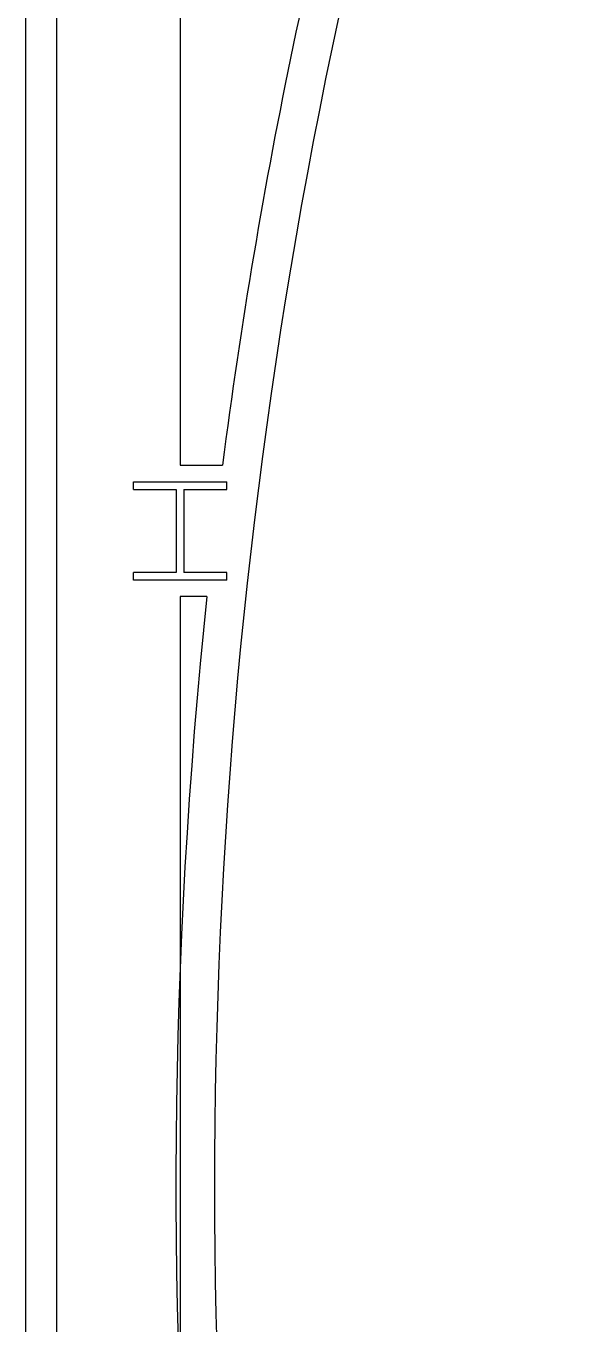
# Model space of a CAD drawing. Extents: x 324 to 2190, y 315 to 1855.
# Drawn here: x 431.8 to 504.6, y 1322.1 to 1490.3 of the extents above; entities that cross this region are included whole.
import ezdxf

# ---------------------------------------------------------------- set-up
doc = ezdxf.new("R2010")
doc.units = 0
doc.header["$LTSCALE"] = 48
doc.header["$MEASUREMENT"] = 0
doc.layers.add('first flr', color=8, linetype='CONTINUOUS')

msp = doc.modelspace()

# ---------------------------------------------------------------- linework, layer by layer
at = {"layer": 'first flr'}
for p, q in [((431.8, 1018.87), (431.8, 1642.87)), ((435.8, 990.87), (435.8, 1638.87)), ((451.79, 1548.74), (451.79, 1433.37)), ((445.73, 1431.25), (457.86, 1431.25)), ((445.73, 1430.25), (445.73, 1431.25)), ((445.73, 1430.25), (451.29, 1430.25)), ((451.29, 1430.25), (451.29, 1419.5)), ((452.29, 1430.25), (452.29, 1419.5)), ((452.29, 1430.25), (457.86, 1430.25)), ((457.86, 1430.25), (457.86, 1431.25)), ((451.29, 1419.5), (445.73, 1419.5)), ((445.73, 1418.5), (445.73, 1419.5)), ((457.86, 1418.5), (445.73, 1418.5)), ((457.86, 1419.5), (452.29, 1419.5)), ((457.86, 1418.5), (457.86, 1419.5)), ((451.79, 1416.37), (451.79, 1135.38))]:
    msp.add_line(p, q, dxfattribs=at)
at = {"layer": 'first flr', "linetype": 'Continuous'}
for points in [[(451.79, 1433.37), (457.27, 1433.37)], [(455.27, 1416.37), (451.79, 1416.37)]]:
    msp.add_lwpolyline(points, dxfattribs=at)
at = {"layer": 'first flr'}
for radius, start, end in [(720.91, 158.9204, 201.09633), (725.91, 163.89079, 172.60841), (725.91, 173.95952, 196.11243)]:
    msp.add_arc((1177.15, 1339.99), radius, start, end, dxfattribs=at)

doc.saveas('drawing.dxf')
